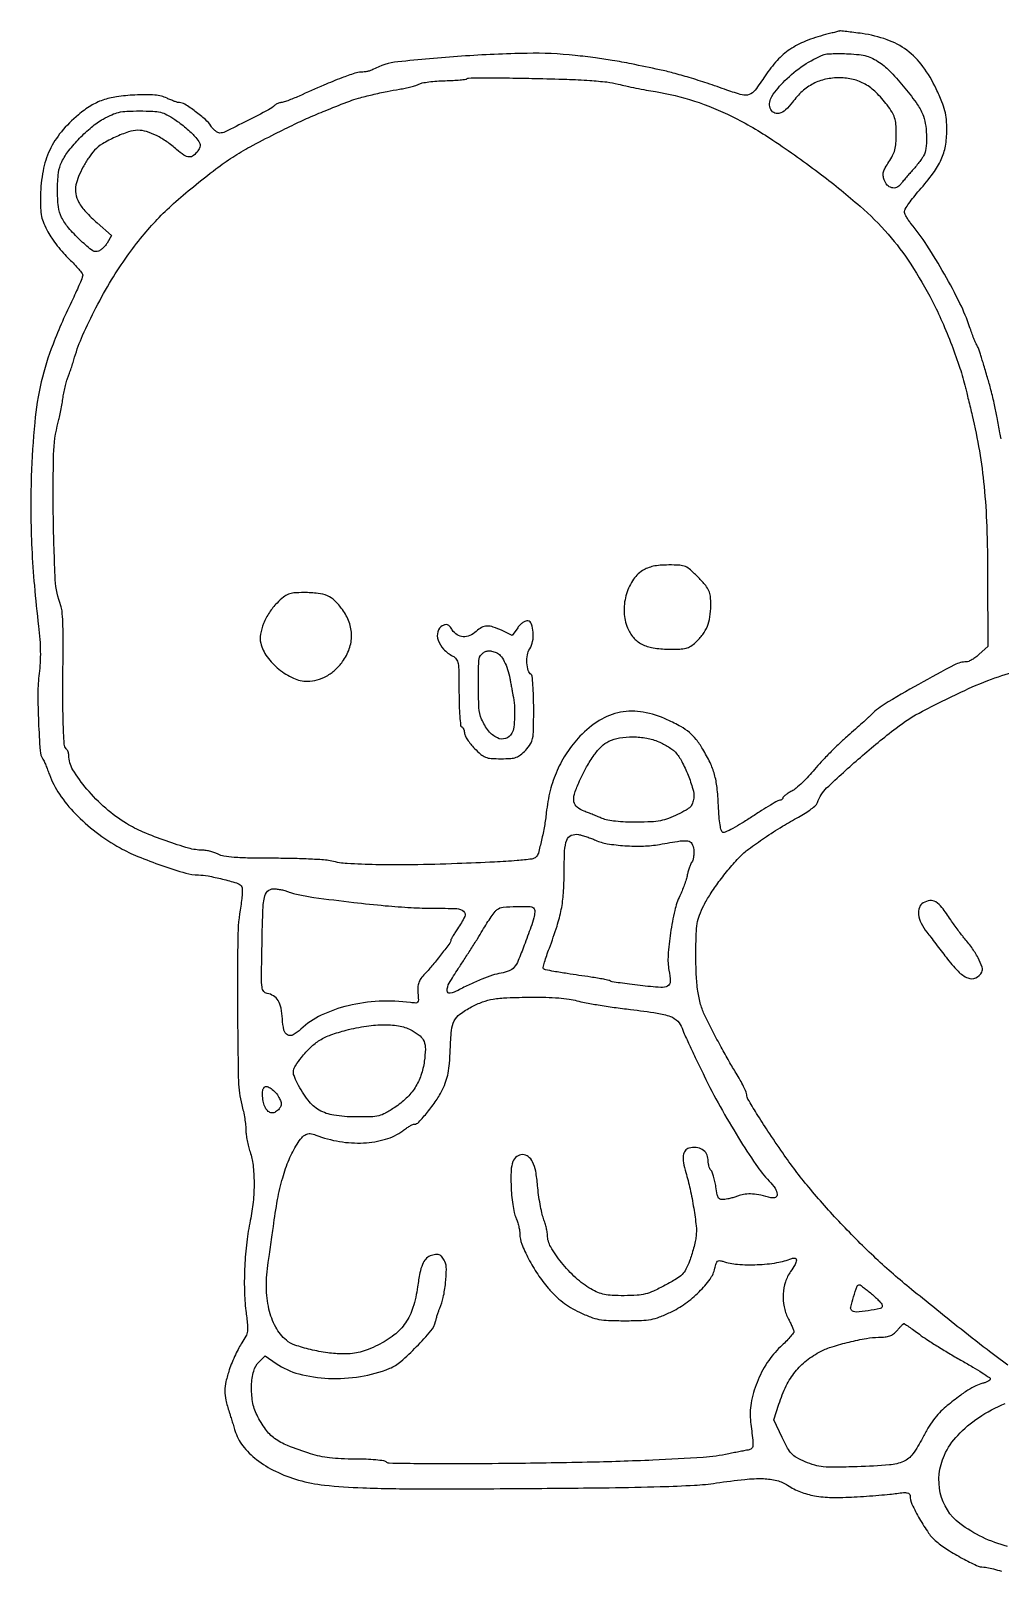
# Model space of a CAD drawing. Extents: x 15 to 627, y 15 to 580.
# Drawn here: x 15 to 366, y 24 to 580 of the extents above; entities that cross this region are included whole.
import ezdxf

# ---------------------------------------------------------------- set-up
doc = ezdxf.new("R2010")
doc.units = 0

msp = doc.modelspace()

# ---------------------------------------------------------------- linework, layer by layer
for points in [[(365.919879, 432.5, -0.001424), (365.47008, 434.7762, -0.000838), (364.944619, 437.5, -0.000838), (364.428598, 440.223899, -0.001431), (364.008098, 442.5, 0.008624), (363.553699, 444.775853, 0.004972), (362.932331, 447.5, 0.004966), (362.253914, 450.223418, 0.008285), (361.622284, 452.5, -0.000073), (360.970994, 454.706139, -0.00005), (360.23359, 457.20625, -0.000051), (359.5246, 459.61182, -0.000104), (358.968734, 461.5, 0.008278), (358.46766, 463.104746, 0.009513), (357.935111, 464.61875, 0.008733), (357.438022, 465.882626, 0.052948), (357.102364, 466.5, -0.051959), (356.739289, 467.164673, -0.00536), (356.066959, 468.821875, -0.006628), (355.311312, 470.820702, -0.005251), (354.546096, 473, 0.032745), (351.04853, 481.44515, 0.014674), (345.417101, 492.06795, 0.01472), (339.087776, 502.478984, 0.028558), (333.332417, 510.326725, -0.023887), (332.439684, 511.520484, -0.02546), (331.685148, 512.76948, -0.026151), (331.151338, 513.902659, -0.097292), (331, 514.673043, -0.141802), (331.258172, 515.565064, -0.012289), (332.584136, 517.553899, -0.015401), (334.327247, 519.878517, -0.011349), (336.392803, 522.346317, 0.020208), (341.38392, 528.528684, 0.052439), (344.294002, 533.450237, 0.063748), (345.794227, 538.267833, 0.043668), (346.294118, 543.980636, 0.021117), (346.127152, 547.93214, 0.041565), (345.603198, 551.030185, 0.035458), (344.514167, 554.29995, 0.011594), (342.461538, 558.951504, 0.048715), (337.627894, 567.086723, 0.074261), (331.850767, 572.906519, 0.075151), (324.679301, 576.739141, 0.051186), (315.677641, 578.927758, 0.001285), (312.665942, 579.332702, 0.002077), (310.100917, 579.660047, 0.000316), (307.826127, 579.939297, 0.142967), (307.677641, 579.914955, -0.047091), (307.533958, 579.862117, -0.000248), (306.083432, 579.479686, -0.001098), (304.429425, 579.048367, -0.000696), (302.5, 578.552614, 0.031585), (295.20756, 576.190416, 0.055524), (289.614118, 573.226018, 0.058183), (284.984836, 569.210567, 0.038534), (280.649361, 563.65906, -0.014347), (276.99007, 558.475266, -0.143843), (274.888918, 556.90532, -0.157432), (272.354684, 556.794583, -0.01815), (266.848264, 558.527703, 0.005141), (259.69839, 560.984253, 0.006979), (253.191577, 563.044943, 0.007823), (247.414686, 564.687998, 0.013062), (242.5, 565.866423, 0.002532), (232.327771, 567.97238, 0.007787), (225.414565, 569.255445, 0.009594), (219.285179, 570.173959, 0.005812), (212, 571.037143, 0.031324), (194.614416, 571.797093, 0.012688), (170.905935, 570.745698, 0.009231), (147.888873, 568.711379, 0.096493), (138.873987, 565.93256, -0.044811), (138.031912, 565.574713, -0.023184), (136.927606, 565.273939, -0.022852), (135.755279, 565.068042, -0.032052), (134.694931, 565, 0.080591), (132.321072, 564.614877, 0.011267), (127.623311, 562.930866, 0.010013), (121.167478, 560.301587, 0.003755), (112.222665, 556.368141, -0.008284), (110.108715, 555.4613, -0.010436), (108.121701, 554.695641, -0.008723), (106.440571, 554.120789, -0.078167), (105.672665, 554, 0.06279), (105.11484, 553.929671, 0.039125), (104.490249, 553.716404, 0.038775), (103.897475, 553.404205, 0.05584), (103.434567, 553.034567, -0.075677), (101.208836, 551.396938, -0.004141), (93.467023, 547.415695, -0.003076), (85.482234, 543.454172, -0.114091), (83.517743, 543, -0.127353), (82.836127, 543.176474, -0.043928), (81.986323, 543.751003, -0.040237), (81.120608, 544.578312, -0.036919), (80.370953, 545.556607, 0.067955), (78.355772, 547.874074, 0.020469), (74.711976, 550.811168, 0.016656), (70.921709, 553.427554, 0.143695), (68.970954, 554, -0.07122), (68.320561, 554.093114, -0.013292), (67.170119, 554.462878, -0.013994), (65.838623, 554.972511, -0.012383), (64.4816, 555.575755, 0.050472), (62.44881, 556.299882, 0.035456), (60.053531, 556.7122, 0.026431), (56.992319, 556.855368, 0.010815), (52.830471, 556.73987, 0.023106), (46.235755, 556.107632, 0.048513), (41.237879, 554.891282, 0.054038), (36.91596, 552.837292, 0.036172), (32.468933, 549.636022, 0.045471), (26.294236, 543.439909, 0.063555), (22.106224, 536.845928, 0.06283), (19.67751, 529.352104, 0.043212), (18.771189, 520.457663, 0.011692), (18.809081, 515.840859, 0.042054), (19.148676, 512.917558, 0.051107), (19.934505, 510.393584, 0.023623), (21.435075, 507.296622, 0.027094), (22.852019, 504.998993, 0.014353), (24.838937, 502.305052, 0.014243), (27.034894, 499.658814, 0.021378), (29.110511, 497.492009, -0.01128), (30.984585, 495.613048, -0.015726), (32.56813, 493.843876, -0.012093), (33.784478, 492.322549, -0.160669), (34.015038, 491.653049, -0.097338), (33.876928, 490.898465, -0.00523), (32.958517, 488.635583, -0.008018), (31.787818, 485.95701, -0.005748), (30.397255, 483, 0.019164), (23.288083, 466.765401, 0.036197), (19.038124, 453.126209, 0.034162), (16.657204, 438.503269, 0.015191), (15.432209, 419, 0.009744), (15.262348, 405.793264, 0.010472), (15.617774, 392.904138, 0.010002), (16.535875, 379.525187, 0.00749), (18.06208, 364.831658, -0.011635), (18.512142, 360.118835, -0.014676), (18.698665, 355.742004, -0.01578), (18.623874, 351.659167, -0.018935), (18.287189, 347.831658, 0.031059), (17.827138, 340.597309, 0.011041), (18.04141, 330.232616, 0.006444), (18.617917, 319.881624, 0.125362), (19.612006, 316.861124, -0.034056), (20.040326, 316.075753, -0.007313), (20.668255, 314.656602, -0.007606), (21.347841, 312.987857, -0.007189), (21.989701, 311.267734, 0.064343), (25.579414, 304.223177, 0.041882), (31.353938, 297.133236, 0.038613), (38.827039, 290.493796, 0.034358), (47.519263, 284.792469, 0.031019), (53.894183, 281.714497, 0.013647), (62.663723, 278.408583, 0.01159), (71.244792, 275.659548, 0.071836), (75.811779, 275, -0.047252), (79.316569, 274.668039, -0.014606), (84.497484, 273.519926, -0.010544), (89.571818, 272.124428, -0.124623), (91.313536, 271.086464, -0.18046), (91.643246, 270.364352, -0.02451), (91.680842, 268.673887, -0.023563), (91.51651, 266.453934, -0.012853), (91.117093, 263.750994, 0.039859), (90.058356, 252.367306, 0.0046), (89.95911, 226.675254, 0.003609), (90.287205, 200.54418, 0.060689), (91.5, 192, -0.013935), (92.066146, 189.628715, -0.011206), (92.546097, 187.050995, -0.011368), (92.882133, 184.64797, -0.02824), (92.988131, 182.875727, 0.031035), (93.098828, 181.183553, 0.015573), (93.437139, 179.067219, 0.0154), (93.924512, 176.892394, 0.021987), (94.5, 175, -0.05781), (95.584512, 170.232937, -0.026335), (95.939786, 163.843323, -0.02525), (95.607356, 156.865012, -0.028017), (94.571607, 150.197405, 0.023472), (93.289888, 142.413185, 0.016948), (92.566027, 133.64439, 0.017093), (92.442318, 124.986009, 0.026715), (92.988154, 117.55416, -0.007387), (93.545914, 112.593126, -0.055138), (93.515195, 110.226501, -0.087309), (92.952171, 108.388966, -0.03234), (91.564798, 106.05416, 0.029034), (90.480146, 104.255963, 0.01197), (89.214933, 101.707239, 0.011796), (87.984642, 98.901504, 0.014859), (86.985701, 96.247079, 0.026049), (85.783398, 92.036404, 0.055929), (85.398787, 88.686406, 0.055234), (85.764326, 85.308285, 0.02484), (86.946549, 81, -0.002967), (87.348309, 79.752439, -0.001117), (87.896378, 78.001662, -0.001107), (88.484442, 76.093396, -0.001347), (89.026417, 74.30353, 0.093106), (91.852954, 68.834383, 0.06184), (96.864172, 63.831292, 0.053899), (103.712784, 59.600559, 0.040392), (112, 56.434453, 0.045877), (121.408545, 54.600562, 0.015979), (135.195347, 53.649713, 0.009206), (156.517132, 53.255358, 0.001864), (194.368864, 53.393344, 0.001088), (224.311361, 53.679267, 0.004301), (242.72538, 54.053608, 0.006586), (255.070551, 54.573642, 0.022997), (263, 55.379309, -0.010224), (273.278242, 56.689573, -0.034562), (280.037834, 56.94149, -0.053929), (284.897044, 56.258706, -0.0833), (288.77144, 54.558306, 0.051971), (293.395211, 52.174944, 0.049692), (298.480861, 50.752174, 0.039723), (304.685229, 50.166734, 0.018146), (312.826534, 50.342712, 0.003085), (317.261294, 50.627235, 0.002948), (321.759982, 50.970406, 0.002921), (325.728309, 51.320011, 0.010538), (328.25, 51.610751, -0.012101), (330.651796, 51.880061, -0.06009), (332.007257, 51.835892, -0.144197), (332.72152, 51.500476, -0.21439), (333.000789, 50.880052, 0.109421), (333.70634, 47.703247, 0.020928), (336.44406, 42.423615, 0.02292), (339.705475, 37.290886, 0.067486), (342.540422, 34.227292, 0.030996), (346.653571, 31.244676, 0.017818), (351.93904, 28.149278, 0.014362), (357.055194, 25.579715, 0.109616), (359.66772, 25, -0.054979), (360.800827, 24.875028, -0.006969), (363.195929, 24.305042, -0.008106), (366.028386, 23.54006, -0.006658)], [(368.37567, 97.934983, -0.0051), (360.820515, 103.573771, -0.005841), (350.092343, 111.952384, -0.00163), (333.5, 125.314756, -0.018013), (320.691107, 136.487249, -0.015295), (307.978454, 149.161288, -0.015596), (296.391934, 162.235557, -0.022168), (287, 174.59968, -0.004391), (281.645313, 182.485485, -0.008532), (277.533393, 188.891274, -0.005551), (274.436688, 194.028212, -0.133636), (274, 195.6329, 0.10264), (273.799564, 196.599017, 0.012224), (272.876375, 198.593144, 0.014173), (271.639643, 200.932212, 0.011196), (270.174892, 203.391937, -0.009641), (267.612794, 207.664144, -0.005832), (264.736501, 212.815167, -0.005508), (261.754674, 218.451804, -0.005326), (258.863329, 224.216206, -0.046204), (257.335554, 228.251553, -0.03114), (256.321131, 233.074307, -0.024991), (255.755047, 239.009647, -0.012745), (255.608002, 246.5, -0.005764), (255.733376, 253.710008, -0.033325), (256.096687, 257.5011, -0.051171), (256.898238, 260.461474, -0.025799), (258.471069, 264, -0.026483), (260.782918, 268.011623, -0.015298), (263.958251, 272.590354, -0.014662), (267.637425, 277.270107, -0.015771), (271.499364, 281.610576, -0.044941), (274.571781, 284.317884, -0.009636), (280.38723, 288.410322, -0.010587), (286.86794, 292.589654, -0.015773), (292.722115, 295.941981, 0.018287), (295.148738, 297.347807, 0.022623), (297.294188, 298.837405, 0.021774), (298.951167, 300.220849, 0.131818), (299.549179, 301.154948, -0.127212), (302.864158, 306.437767, -0.010367), (315.062954, 317.500569, -0.014678), (327.945308, 328.057559, -0.044185), (337.510198, 334.172819, -0.009937), (351.40218, 341.067042, -0.021005), (362.481278, 345.735346, -0.025523), (372.382258, 348.860533, -0.025916)], [(368.213167, 32.44002, -0.098106), (351.017308, 40.737192, -0.179874), (343.931675, 51.798809, -0.16209), (345.397839, 65.370365, -0.081386), (350.242526, 72.583965, -0.056428), (357.743695, 78.95658, -0.050305), (367.427583, 84.133948, -0.039486)]]:
    msp.add_lwpolyline(points, format="xyb")
for points in [[(321.971181, 568.519972, -0.051124), (326.100128, 564.984125, -0.018949), (331.16712, 559.236811, -0.018111), (335.707771, 553.244758, -0.07001), (337.82557, 549.100777, -0.049811), (338.668131, 545.552202, -0.032457), (338.957376, 541.34782, -0.032426), (338.71601, 537.398067, -0.091639), (337.879948, 534.77568, -0.02977), (337.251647, 533.753008, -0.010247), (336.22701, 532.350449, -0.010141), (335.031245, 530.846424, -0.011578), (333.825765, 529.458452, 0.004588), (332.609874, 528.097396, 0.004204), (331.382848, 526.67428, 0.004204), (330.309064, 525.385706, 0.013737), (329.62972, 524.50829, -0.139111), (328.155181, 523.356845, -0.163192), (326.392512, 523.245657, -0.143233), (324.748187, 524.242671, -0.1011), (323.631163, 526.107474, -0.062199), (323.306943, 527.599802, -0.087921), (323.423098, 528.951924, -0.064256), (324.046986, 530.472196, -0.019775), (325.360499, 532.579894, 0.031594), (326.702597, 534.851286, 0.05362), (327.486521, 536.912822, 0.046289), (327.880403, 539.297018, 0.017805), (328, 542.654395, 0.017333), (327.876023, 546.229648, 0.058483), (327.443934, 548.523867, 0.063809), (326.514025, 550.549163, 0.023433), (324.720873, 553.143745, 0.036119), (320.724523, 557.66544, 0.063636), (316.754729, 560.668831, 0.071002), (312.480375, 562.370211, 0.057923), (307.587858, 562.966779, 0.054233), (302.509529, 562.443179, 0.066764), (298.030123, 560.83627, 0.065397), (294.062326, 558.0727, 0.04925), (290.5, 554.119163, -0.050353), (288.027854, 551.387641, -0.121044), (285.641095, 550.103313, -0.209184), (283.738447, 550.409718, -0.174586), (282.48446, 552.048963, -0.227239), (283.073947, 556.245494, -0.050977), (287.788761, 561.97779, -0.048041), (294.561282, 567.506331, -0.054362), (302, 571.378903, -0.076981), (302.95812, 571.590857, -0.008732), (305.182436, 571.694561, -0.010401), (307.850117, 571.716766, -0.008284), (310.727441, 571.633168, -0.014355), (314.664251, 571.340038, -0.041796), (317.341533, 570.834653, -0.051539), (319.571883, 569.961612, -0.032492)], [(227.5, 560.701984, 0.008801), (230.333116, 560.022797, 0.004392), (233.940625, 559.258009, 0.004359), (237.690929, 558.531288, 0.006407), (241, 557.963691, -0.039348), (255.075105, 554.583101, -0.037365), (268.702693, 548.996252, -0.030937), (283.426472, 540.455779, -0.015413), (301, 527.954991, -0.017133), (314.929319, 516.612683, -0.033257), (325.084714, 506.48284, -0.036106), (333.264687, 495.677548, -0.024574), (341.017482, 482.344032, -0.015814), (344.598181, 474.853281, -0.011929), (348.070452, 466.416237, -0.012118), (351.035306, 458.096463, -0.020672), (353.051038, 451, 0.000033), (353.478776, 449.217284, 0.000011), (354.1025, 446.61875, 0.000011), (354.792367, 443.745213, 0.000013), (355.451563, 441, -0.017136), (358.06877, 428.182493, -0.017721), (359.767728, 415.358412, -0.01531), (360.717864, 400.908185, -0.008166), (361.052909, 383), (361.11346, 357.5), (358.040954, 354.75, -0.022799), (356.75111, 353.697371, -0.025492), (355.416514, 352.807813, -0.025982), (354.214804, 352.17455, -0.108684), (353.421274, 352, 0.122219), (349.076415, 350.921845, 0.006103), (336.089536, 343.849507, 0.008387), (323.591895, 336.566379, 0.069226), (318.5, 332.42639, -0.021063), (317.807237, 331.742762, -0.00141), (315.7375, 329.87622, -0.002029), (313.254065, 327.667372, -0.001517), (310.5, 325.252582, 0.01124), (307.455242, 322.476355, 0.007487), (304.0875, 319.166344, 0.007539), (300.915264, 315.855296, 0.014618), (298.5, 313.099711, -0.015687), (296.347195, 310.654129, -0.015004), (294.014063, 308.310678, -0.015127), (291.83192, 306.368243, -0.050777), (290.25, 305.296115, 0.017185), (289.005058, 304.569142, 0.024338), (287.954687, 303.832576, 0.022108), (287.172138, 303.167488, 0.208482), (287, 302.772596, -0.135825), (286.918462, 302.477974, -0.100334), (286.689256, 302.22695, -0.086677), (286.346413, 302.057992, -0.071361), (285.94215, 302, 0.131025), (285.23478, 301.811396, 0.003766), (282.518928, 300.225013, 0.007379), (279.341719, 298.272891, 0.004985), (275.774122, 295.95749, -0.009401), (272.1917, 293.677179, -0.014027), (268.969351, 291.832221, -0.008961), (266.250403, 290.437321, -0.208573), (265.401959, 290.399248, -0.236875), (264.807507, 291.051312, -0.026497), (264.353732, 293.07054, -0.022801), (263.990509, 296.021309, -0.008497), (263.740439, 300.191759, 0.017116), (263.244697, 306.606836, 0.040016), (262.329959, 311.328988, 0.043613), (260.731184, 315.595868, 0.024112), (258.090839, 320.5, 0.030299), (255.7006, 323.973787, 0.054498), (253.290196, 326.448934, 0.046345), (250.140267, 328.590707, 0.016353), (245.271957, 331.074744, 0.066456), (236.571794, 333.827055, 0.090406), (228.356921, 333.772424, 0.090769), (220.714058, 330.825479, 0.067531), (213.690374, 325.100072, 0.040855), (209.001676, 319.186257, 0.043592), (205.451152, 312.711177, 0.042188), (202.989762, 305.527733, 0.034093), (201.548664, 297.5, -0.016195), (200.862242, 292.693451, -0.01293), (199.821759, 287.563167, -0.008194), (198.676346, 282.929664, -0.132433), (197.881645, 281.548311, -0.166289), (196.288997, 280.76748, -0.010242), (190.966946, 280.202353, -0.009779), (182.877914, 279.669733, -0.002288), (169.304288, 279.104527, -0.005142), (153.147454, 278.672147, -0.009267), (139.898642, 278.699465, -0.009926), (129.611858, 279.115761, -0.051308), (124, 280.03768, 0.049536), (121.764097, 280.413119, 0.00504), (116.3875, 280.721488, 0.006263), (109.957415, 280.944612, 0.004954), (103, 281.029858, -0.003842), (94.276765, 281.117334, -0.013917), (88.732517, 281.370012, -0.019914), (85.028849, 281.791058, -0.09183), (83, 282.5, 0.043611), (81.806135, 283.050639, 0.024199), (80.271182, 283.519732, 0.023968), (78.659083, 283.846989, 0.035401), (77.221045, 283.964565, -0.067198), (72.30071, 284.683063, -0.014804), (64.152018, 287.282556, -0.016184), (55.862677, 290.505071, -0.035703), (49.82415, 293.606823, -0.043665), (42.36606, 299.080885, -0.037182), (35.526923, 306.049431, -0.037763), (30.470713, 313.039711, -0.138555), (29, 318.245136, 0.057149), (28.932539, 318.833429, 0.038131), (28.72895, 319.481071, 0.038239), (28.430682, 320.087288, 0.059358), (28.077276, 320.55, -0.181402), (27.328379, 322.263993, -0.005072), (26.976363, 330.466611, -0.008676), (26.813236, 341.062536, -0.003884), (26.948782, 355, 0.006312), (26.978332, 361.068484, 0.010038), (26.833851, 366.258997, 0.009308), (26.558971, 370.385297, 0.072108), (26.121218, 372.26251, -0.081435), (24.121045, 381.621267, -0.008351), (23.409649, 404.312409, -0.009664), (23.515623, 426.912135, -0.057849), (25.150793, 438.55031, 0.009925), (25.598932, 440.419509, 0.00491), (26.09725, 442.808529, 0.004871), (26.565812, 445.297531, 0.007105), (26.926045, 447.5, -0.011727), (27.289066, 449.597628, -0.010351), (27.76368, 451.765625, -0.010454), (28.272846, 453.702012, -0.030785), (28.731387, 455, 0.013654), (29.228391, 456.266969, 0.00497), (29.865396, 458.0875, 0.004924), (30.523166, 460.09387, 0.005859), (31.102861, 462, -0.033729), (33.9984, 469.909095, -0.01513), (38.801948, 479.887918, -0.015041), (44.449062, 490.008013, -0.022167), (50.053835, 498.5, -0.013656), (55.622786, 505.74985, -0.01969), (60.965068, 511.820093, -0.019395), (66.83053, 517.518343, -0.012697), (74, 523.640449, -0.007297), (82.161496, 530.063698, -0.019523), (88.212729, 534.321375, -0.019849), (94.520549, 538.054676, -0.007766), (103.5, 542.720144, -0.004287), (110.613256, 546.200874, -0.00821), (116.390661, 548.851079, -0.007794), (122.444769, 551.396983, -0.003466), (130.5, 554.572909, -0.026545), (133.632721, 555.595598, -0.007307), (138.661293, 556.868122, -0.007715), (144.013715, 558.052743, -0.013353), (148.5, 558.8491, 0.013444), (150.560937, 559.215322, 0.013072), (152.61875, 559.694736, 0.013085), (154.40386, 560.210373, 0.046444), (155.5, 560.674061, -0.077152), (156.71278, 561.101719, -0.01362), (159.103318, 561.482044, -0.014466), (161.956104, 561.772904, -0.012568), (164.958103, 561.91573, 0.007094), (167.855288, 562.0218, 0.010575), (170.38457, 562.204052, 0.005918), (172.48943, 562.425703, 0.177404), (172.958103, 562.662541, -0.205999), (173.48304, 562.892412, -0.000744), (180.390818, 562.926573, -0.003715), (188.260077, 562.895306, -0.002303), (197.5, 562.74737, -0.00341), (208.926657, 562.433786, -0.008454), (217.288933, 562.00555, -0.010985), (223.449463, 561.449327, -0.035234)], [(67.30687, 547.920127, -0.016978), (69.274667, 546.518335, -0.012779), (71.34317, 544.850782, -0.012959), (73.209251, 543.180922, -0.028861), (74.518016, 541.79622, -0.016795), (75.946262, 539.978266, -0.103633), (76.434759, 538.901218, -0.152307), (76.353211, 537.921146, -0.050046), (75.670221, 536.626093, -0.075289), (74.09248, 534.882893, -0.187334), (72.484173, 534.359698, -0.136309), (70.580282, 535.005059, -0.033831), (67.965707, 537.05696, 0.031724), (64.394256, 539.884187, 0.036378), (60.647838, 542.096719, 0.040035), (57.058311, 543.53337, 0.075312), (53.977913, 544, 0.081546), (50.545332, 543.436427, 0.026624), (45.761924, 541.533086, 0.02695), (41.164539, 539.105511, 0.071528), (38.288465, 536.767716, 0.038069), (36.182396, 534.105888, 0.024912), (34.158007, 530.754913, 0.025084), (32.507892, 527.281197, 0.044307), (31.556083, 524.255346, 0.098184), (31.491488, 521.099206, 0.084047), (32.611247, 517.963402, 0.060715), (35.090992, 514.576293, 0.02472), (39.205702, 510.601273), (44.464071, 506.00138), (42.803528, 503.25069, -0.040033), (42.03172, 502.176751, -0.038353), (41.088318, 501.222802, -0.040858), (40.122294, 500.514579, -0.099106), (39.296341, 500.209914, -0.212718), (37.158634, 500.786316, -0.019746), (32.954203, 504.489137, -0.025999), (28.90968, 508.767784, -0.057194), (26.405201, 512.5, -0.091416), (25.223467, 516.396878, -0.028841), (24.890989, 522.497493, -0.029026), (25.266596, 528.621542, -0.086074), (26.470064, 532.639538, -0.049578), (29.013001, 536.679275, -0.02707), (32.855936, 541.105148, -0.026936), (37.220764, 545.153461, -0.043323), (41.385098, 548.047546, -0.023422), (44.487966, 549.639006, -0.051947), (47.005488, 550.482456, -0.042856), (49.928246, 550.875921, -0.011749), (54.578555, 550.990616, -0.010612), (59.368626, 550.894503, -0.048895), (62.113762, 550.510457, -0.06256), (64.40265, 549.644555, -0.024605)], [(236.346265, 384.945902, 0.109436), (232.676878, 381.259068, 0.077027), (230.329866, 375.877796, 0.074381), (229.669009, 369.84074, 0.088541), (230.895926, 364.251258, 0.080483), (233.025778, 360.803117, 0.094206), (236.038259, 358.421367, 0.078699), (240.161799, 357.036221, 0.039806), (245.635021, 356.5565, 0.010667), (249.753988, 356.612017, 0.051994), (252.061468, 356.934144, 0.079701), (253.761545, 357.656265, 0.047461), (255.508805, 359, 0.044111), (258.082929, 361.863701, 0.063592), (259.76478, 364.821533, 0.060912), (260.694788, 368.203823, 0.036681), (261, 372.358564, 0.021939), (260.854257, 375.67855, 0.082729), (260.335257, 377.687436, 0.07343), (259.162095, 379.540066, 0.015012), (256.537304, 382.408224, 0.014523), (253.622431, 385.23813, 0.085006), (251.8331, 386.389993, 0.086277), (249.773835, 386.872654, 0.015196), (245.787304, 386.983153, 0.017621), (242.66446, 386.864686, 0.034857), (240.210844, 386.511804, 0.042373), (238.174605, 385.888113, 0.046997)], [(104.238905, 373.238905, 0.051722), (101.475505, 369.835914, 0.047879), (99.385982, 365.851621, 0.051327), (98.239902, 361.936257, 0.107435), (98.340495, 358.779496, 0.096379), (100.644559, 353.860742, 0.064246), (104.937617, 349.330738, 0.06499), (110.169742, 346.093052, 0.106484), (115.244008, 345, 0.067424), (118.753812, 345.475453, 0.059838), (122.166253, 346.873457, 0.057185), (125.28767, 349.114142, 0.051806), (127.937998, 352.073106, 0.071169), (130.367695, 356.685779, 0.087005), (131.18722, 361.484698, 0.08691), (130.32539, 366.280249, 0.070842), (127.854646, 370.883012, 0.040831), (125.090907, 374.061508, 0.090099), (122.434422, 375.854656, 0.078326), (119.079134, 376.739017, 0.02535), (113.9349, 377, 0.016536), (110.350519, 376.881429, 0.076121), (108.32763, 376.433138, 0.082593), (106.611817, 375.416612, 0.021438)], [(191.214516, 364.319927), (189.189058, 361.53942), (185.560602, 363.26971, 0.02953), (182.406384, 364.551273, 0.089181), (180.120889, 364.894335, 0.114059), (178.189797, 364.388812, 0.066812), (176.230375, 363, -0.084294), (173.939631, 361.493163, -0.11889), (171.543686, 361.064653, -0.127702), (169.339505, 361.779766, -0.106148), (167.580874, 363.516915, 0.028492), (166.63078, 364.800994, 0.123582), (165.871543, 365.355615, 0.161426), (165.055818, 365.408624, 0.059118), (163.965864, 364.981731, 0.211397), (162.323073, 362.876945, 0.146084), (162.458004, 359.814915, 0.106761), (164.441697, 356.556593, 0.084684), (167.75, 354.081856, -0.120788), (169.01796, 352.983843, -0.11198), (169.67856, 351.393351, -0.03924), (169.948798, 348.470403, -0.003438), (170, 341.023833, 0.007279), (170.069249, 336.26705, 0.012642), (170.283976, 332.323486, 0.007605), (170.585455, 329.155862, 0.23075), (171, 328.5, -0.101696), (171.383201, 328.138497, -0.051969), (171.70625, 327.558222, -0.048587), (171.925845, 326.865648, -0.052535), (172, 326.161825, 0.122172), (172.222128, 325.266315, 0.025014), (173.061626, 323.853978, 0.024957), (174.230533, 322.271548, 0.021183), (175.614046, 320.720842, 0.022291), (177.907202, 318.561376, 0.085458), (179.582597, 317.556399, 0.076742), (181.588307, 317.114999, 0.01586), (185.212836, 317, 0.014856), (188.72144, 317.104273, 0.069316), (190.700236, 317.500928, 0.0883), (192.258048, 318.377185, 0.032739), (194.09879, 320.105755, 0.045933), (195.813471, 322.317115, 0.094269), (196.623113, 324.34553, 0.044026), (196.939443, 327.38218, 0.00395), (197, 335.046738, 0.006879), (196.937052, 339.62183, 0.010687), (196.744191, 343.563466, 0.005195), (196.478027, 346.856403, 0.235773), (196.129162, 347.420174, -0.18509), (195.042587, 348.845987, -0.055775), (194.563256, 351.577543, -0.054901), (194.70309, 354.524377, -0.106128), (195.549511, 356.715908, 0.099555), (196.620724, 359.385594, 0.062698), (196.815795, 362.751224, 0.069112), (196.213377, 365.643603, 0.266123), (194.869987, 366.7919, 0.144321), (194.10163, 366.715123, 0.052133), (193.123812, 366.193028, 0.04632), (192.109947, 365.361052, 0.040392)], [(183.455198, 355.378819, -0.132297), (184.924985, 354.308359, -0.048927), (186.341776, 352.148137, -0.042609), (187.545112, 349.282324, -0.033064), (188.370189, 346, 0.001118), (188.651076, 344.477164, 0.000827), (188.968357, 342.79375, 0.000835), (189.273379, 341.204422, 0.001878), (189.511313, 340, -0.032543), (190.014293, 336.26133, -0.024757), (190.09352, 332.127687, -0.024031), (189.799969, 328.390774, -0.091492), (189.091607, 326.17117, -0.196258), (186.832202, 324.299517, -0.188116), (183.857582, 324.501104, -0.118016), (180.708457, 327.019135, -0.064803), (178.190843, 331.297053, -0.087333), (177.23008, 335.432385, -0.013612), (177.004137, 343.850628, -0.009446), (177.169796, 352.441235, -0.18901), (178.2, 354.8, -0.075258), (179.259443, 355.58087, -0.094085), (180.4253, 355.938088, -0.079635), (181.789921, 355.870846, -0.03958)], [(242.167095, 323.129588, -0.019977), (243.950869, 322.273508, -0.017934), (245.72755, 321.248513, -0.018291), (247.255003, 320.213112, -0.052398), (248.203288, 319.352464, -0.061982), (250.496018, 316.039018, -0.02546), (252.781061, 311.064279, -0.024212), (254.510887, 306.034755, -0.095108), (254.814752, 302.7839, -0.059306), (254.409757, 300.928569, -0.110463), (253.604791, 299.625665, -0.071153), (252.069974, 298.44607, -0.014148), (249, 296.828594, -0.024077), (245.683024, 295.392953, -0.043675), (242.838521, 294.596417, -0.034646), (239.485343, 294.204081, -0.010084), (234.283927, 294.06338, -0.011216), (230.16015, 294.127525, -0.017476), (226.616259, 294.386454, -0.020132), (223.745634, 294.814853, -0.054806), (221.783927, 295.417176, 0.004037), (220.293427, 296.046173, 0.002446), (218.519734, 296.767728, 0.00245), (216.752028, 297.466753, 0.004311), (215.283254, 298.024723, -0.082759), (212.723596, 299.488823, -0.174522), (211.561956, 301.424448, -0.12368), (211.701882, 304.157435, -0.033029), (213.261956, 308.261009, -0.01654), (216.134438, 314.023772, -0.032802), (218.849866, 318.344676, -0.041998), (221.497084, 321.420816, -0.079781), (224.154499, 323.306074, -0.073921), (228.001162, 324.539247, -0.043141), (232.83962, 324.909773, -0.042258), (237.832954, 324.43769, -0.057259)], [(219.329835, 287.580543, 0.066637), (223.585766, 286.298254, 0.023406), (229.940662, 285.578608, 0.023656), (236.713094, 285.45225, 0.037162), (242.5, 286.050049, -0.006167), (249.883634, 287.278715, -0.075857), (252.73068, 287.281946, -0.228053), (254.133461, 286.324871, -0.107395), (254.818231, 284.184676, -0.028843), (254.869821, 282.828567, -0.030118), (254.763108, 281.49523, -0.031585), (254.529739, 280.362788, -0.103098), (254.183703, 279.684676, 0.06551), (253.768343, 279.001831, 0.017566), (253.295535, 277.819874, 0.017486), (252.848649, 276.426823, 0.017263), (252.498068, 275, -0.022775), (252.07942, 273.373705, -0.011325), (251.409493, 271.353125, -0.011217), (250.619384, 269.286854, -0.016171), (249.821425, 267.5, 0.057547), (247.957989, 262.187754, 0.019272), (246.451503, 254.086818, 0.01901), (245.574449, 245.945058, 0.063582), (245.883545, 240.593959, -0.038116), (246.331511, 236.481284, -0.286222), (245.392235, 234.860552, -0.142056), (242.950845, 234.350905, -0.008656), (235.451196, 235.055965, -0.004007), (231.595667, 235.517196, -0.005852), (228.208342, 235.990339, -0.003045), (225.354508, 236.440871, -0.098039), (224.698292, 236.686466, 0.082722), (224.094777, 236.933491, 0.005672), (222.283295, 237.323565, 0.007974), (220.099857, 237.731733, 0.005899), (217.673226, 238.116022, -0.001163), (209.062646, 239.396139, -0.00606), (204.326339, 240.170366, -0.005509), (201.257833, 240.745148, -0.148377), (200.535497, 241.13117, -0.264872), (200.421044, 241.548702, -0.006665), (200.952487, 243.51761, -0.012565), (201.684783, 245.867487, -0.008022), (202.647954, 248.562306, 0.012053), (205.425552, 256.535896, 0.029249), (206.982764, 262.568524, 0.031779), (207.753569, 268.437016, 0.016767), (208, 275.78367, -0.011703), (208.186527, 283.751581, -0.07791), (208.982175, 287.630439, -0.202338), (210.59255, 289.334603, -0.154153), (213.172047, 289.615591, -0.019862), (214.544039, 289.284035, -0.010588), (216.213292, 288.771316, -0.010524), (217.89864, 288.174708, -0.016112)], [(108.6849, 268.848092, 0.032583), (110.167216, 268.351502, 0.010318), (112.435564, 267.802453, 0.010253), (114.996397, 267.293099, 0.011225), (117.5, 266.906043, 0.003392), (131.958934, 265.101637, 0.006883), (143.358317, 263.916363, 0.00862), (152.71139, 263.236131, 0.013619), (160.75, 263.00999, -0.009261), (169.202942, 262.845896, -0.167813), (171.685186, 261.881808, -0.346163), (172.073309, 259.979857, -0.032769), (169.5, 255.595138, 0.006589), (168.5422, 254.142919, 0.009426), (167.734375, 252.828348, 0.005848), (167.094069, 251.711265, 0.127886), (167, 251.349495, -0.162529), (166.691711, 250.426135, -0.003347), (163.699865, 246.500119, -0.008623), (160.555599, 242.572777, -0.013983), (157.734962, 239.358888, 0.02839), (156.254314, 237.570446, 0.070664), (155.451411, 236.078343, 0.075043), (155.12221, 234.477082, 0.035265), (155.159372, 232.358888, -0.012285), (155.315964, 229.895154, -0.175238), (155.053169, 229.069219, -0.241781), (154.362809, 228.743083, -0.024596), (152.5, 228.896745, 0.044948), (141.092153, 229.372147, 0.047276), (129.980352, 227.775999, 0.050921), (120.218135, 224.334769, 0.078909), (112.848873, 219.313151, -0.05889), (110.047797, 217.236322, -0.262196), (108.075285, 217.221512, -0.213747), (106.755359, 218.978485, -0.041656), (106.189482, 222.997497, 0.036974), (105.680401, 226.875414, 0.084713), (104.608598, 229.610602, 0.113996), (102.935771, 231.337473, 0.108593), (100.645571, 232.194134, -0.205058), (99.432897, 232.931156, -0.126326), (98.821305, 234.513347, -0.031901), (98.63793, 237.921314, -0.001997), (98.779222, 248, -0.002945), (99.109967, 261.834152, -0.039743), (99.66152, 266.86312, -0.150178), (100.855804, 269.11947, -0.199032), (102.980213, 270, -0.031542), (104.290466, 269.917261, -0.018281), (105.84792, 269.661627, -0.018225), (107.397065, 269.289595, -0.029075)], [(197.130874, 262.788241, -0.165087), (197.41016, 261.575529, -0.040697), (197.034626, 259.537483, -0.02029), (195.982161, 256.184397, -0.003093), (193.572621, 249.601891, -0.010069), (191.388308, 244.08873, -0.074087), (189.923118, 241.673358, -0.125296), (188.138091, 240.376418, -0.050235), (185.214371, 239.539942, 0.034691), (182.126965, 238.759399, 0.015955), (178.226492, 237.340523, 0.014884), (173.949235, 235.47863, 0.01362), (169.659812, 233.312868, -0.077946), (166.773294, 232.294317, -0.471377), (165.715251, 233.180675, -0.129848), (166.458291, 235.91044, -0.016362), (169.71866, 241.148778, 0.003544), (171.883797, 244.436509, 0.00233), (174.331396, 248.249953, 0.002344), (176.679034, 251.983996, 0.004518), (178.517971, 255, -0.007748), (180.103003, 257.562195, -0.009724), (181.654276, 259.884375, -0.008121), (183.018336, 261.776482, -0.072405), (183.741896, 262.5, -0.136258), (185.940957, 263.352844, -0.0194), (190.819889, 263.647502, -0.015531), (195.740954, 263.600581, -0.249127)], [(337.75, 264.919901, 0.179562), (336.366186, 263.236545, 0.1138), (336.094193, 260.682195, 0.083688), (337.013857, 257.572329, 0.05283), (339.029345, 254.358138, -0.001505), (340.471591, 252.509884, -0.000694), (342.338266, 250.095904, -0.000687), (344.294228, 247.55197, -0.000953), (346.039782, 245.266215, 0.029295), (350.382261, 240.202356, 0.102947), (353.911656, 237.797107, 0.206155), (356.722617, 237.835306, 0.166308), (358.95312, 239.912404, 0.214042), (359.076813, 241.684787, 0.032214), (357.600187, 245.023143, 0.033144), (355.305856, 248.789598, 0.03), (352.462313, 252.354069, -0.019521), (351.617137, 253.369162, -0.005396), (350.370281, 255.028247, -0.005441), (348.997785, 256.93939, -0.00567), (347.686241, 258.854069, 0.017755), (344.507637, 263.262038, 0.090862), (342.266712, 265.264713, 0.167412), (340.169765, 265.725576, 0.103367)], [(212.635165, 229.572753, 0.025671), (215.395316, 228.914702, 0.005273), (220.33033, 228.056572, 0.005536), (226.091939, 227.182571, 0.005181), (232, 226.415505, -0.007813), (241.635612, 225.112879, -0.050151), (246.396365, 223.896155, -0.109388), (249.043126, 222.205833, -0.122586), (250.596335, 219.618116, 0.033118), (251.133374, 218.203548, 0.001668), (253.204459, 213.715947, 0.00267), (255.713886, 208.400265, 0.001929), (258.565948, 202.5, 0.013109), (264.384035, 191.333694, 0.011892), (270.9633, 180.113342, 0.01189), (277.304434, 170.390209, 0.039345), (282.109332, 164.452393, -0.041339), (284.223709, 161.818095, -0.122575), (285.012101, 159.656817, -0.321877), (284.37865, 158.542635, -0.180558), (282.75, 158.422289, 0.019661), (279.092437, 159.333622, 0.034851), (276.014638, 159.752304, 0.042654), (273.425882, 159.701232, 0.066936), (271.266517, 159.175877, -0.017224), (270.026771, 158.740282, -0.011604), (268.585098, 158.325357, -0.011698), (267.170045, 157.988605, -0.022657), (266.023177, 157.797715, -0.068366), (264.620357, 157.821415, -0.205421), (263.825278, 158.318361, -0.104221), (263.325299, 159.503301, -0.011835), (262.836529, 162.386649, 0.016669), (262.486764, 164.335474, 0.019681), (262.022854, 166.150204, 0.018924), (261.518516, 167.634834, 0.105408), (261.063351, 168.336649, -0.095104), (260.654292, 168.940042, -0.034805), (260.312359, 169.917411, -0.032978), (260.078435, 171.065337, -0.033787), (260, 172.224751, 0.131392), (259.448484, 174.287267, 0.128794), (257.938282, 175.817682, 0.113052), (255.693724, 176.538458, 0.085545), (253.107322, 176.317814, 0.174018), (251.743323, 175.383924, 0.123892), (251.051414, 173.648178, 0.07687), (251.105119, 171.047454, 0.030668), (251.938944, 167.570998, -0.020281), (253.507225, 161.583304, -0.013728), (254.82694, 154.652217, -0.012507), (255.705121, 148.219832, -0.058957), (255.678692, 144.5, -0.022508), (255.354936, 142.612704, -0.010589), (254.776032, 140.20625, -0.010469), (254.062148, 137.706626, -0.0145), (253.310944, 135.5, -0.029919), (252.006021, 132.55376, -0.079029), (250.642664, 130.701431, -0.060128), (248.559573, 129.089875, -0.012108), (244.47267, 126.781615, -0.013906), (240.264896, 124.685832, -0.046547), (237.363594, 123.65539, -0.046856), (234.33176, 123.182903, -0.014229), (229.67807, 123.031615, -0.011993), (225.374098, 123.117462, -0.038751), (222.53688, 123.463578, -0.050214), (220.202045, 124.183775, -0.032707), (217.67807, 125.44982, -0.052947), (212.244491, 129.462675, -0.037661), (207.060117, 134.987752, -0.037512), (203.145758, 140.668785, -0.132856), (202, 144.90469, 0.047476), (201.907069, 145.881204, 0.012398), (201.571355, 147.421824, 0.012485), (201.099362, 149.165735, 0.012475), (200.540782, 150.884412, -0.029811), (199.933485, 152.999679, -0.010653), (199.31354, 156.07895, -0.010526), (198.775389, 159.493597, -0.012245), (198.412051, 162.760138, 0.022536), (197.722349, 167.980682, 0.068776), (196.621691, 171.372836, 0.117422), (195.051587, 173.295249, 0.1645), (192.967457, 174, 0.158106), (190.864351, 173.317921, 0.148963), (189.501136, 171.516533, 0.077389), (188.836635, 168.197403, 0.019803), (188.817296, 162.702933, 0.014564), (189.034456, 159.377359, 0.013925), (189.446757, 156.01968, 0.014007), (189.976027, 153.078441, 0.047467), (190.553454, 151.217825, -0.021505), (191.107309, 149.713504, -0.017354), (191.575077, 148.056044, -0.017692), (191.899886, 146.493715, -0.042425), (192, 145.315951, 0.094866), (192.69374, 141.692421, 0.026012), (195.130077, 136.384896, 0.026188), (198.468376, 130.748451, 0.030629), (202.222126, 125.793363, 0.021522), (204.859318, 122.977218, 0.029524), (207.477032, 120.699149, 0.030114), (210.302471, 118.779016, 0.023829), (213.564046, 117.043363, 0.018586), (217.532811, 115.345614, 0.046023), (220.574232, 114.487243, 0.037079), (224.086046, 114.103046, 0.008711), (230, 114, 0.0087), (235.90084, 114.102686, 0.036824), (239.412842, 114.484939, 0.045937), (242.445511, 115.336806, 0.018937), (246.37341, 117.013813, 0.045788), (251.754226, 120.187527, 0.038704), (256.80196, 124.454583, 0.040329), (260.713708, 128.996157, 0.103924), (262.483231, 132.923649, -0.021642), (262.953233, 134.694126, -0.137492), (263.455335, 135.467175, -0.207307), (264.173517, 135.699348, -0.058488), (265.349365, 135.445044, 0.064178), (270.639021, 134.363661, 0.028811), (277.744775, 134.250886, 0.028845), (284.869737, 134.961517, 0.059488), (290.25, 136.484888, -0.158442), (291.454789, 136.582061, -0.371749), (291.944516, 135.903528, -0.108802), (291.429083, 134.257223, -0.024657), (289.840931, 131.776608, 0.078738), (287.988929, 128.053784, 0.061836), (287.176606, 123.613843, 0.061217), (287.472126, 119.062528, 0.073473), (288.876859, 115.011749, -0.008623), (289.689946, 113.383922, -0.011155), (290.376327, 111.862022, -0.009023), (290.895639, 110.574305, -0.091576), (291, 110.009279, -0.17348), (290.802251, 109.456483, -0.009499), (289.587107, 108.031482, -0.013831), (288.032924, 106.372308, -0.009594), (286.190151, 104.581095, 0.061071), (281.392176, 98.847388, 0.049211), (277.704282, 91.701746, 0.050398), (275.566601, 84.194134, 0.075601), (275.391352, 77.394949, -0.002814), (276.173463, 70.882239, -0.050458), (276.200938, 68.778616, -0.201018), (275.679152, 67.78732, -0.137309), (274.5, 67.265518, 0.009521), (273.413972, 67.087191, 0.002283), (271.61875, 66.748712, 0.002344), (269.560937, 66.340966, 0.002321), (267.5, 65.912579, -0.035693), (258.229642, 64.622952, -0.005803), (240.074829, 63.618637, -0.005554), (216.332884, 62.845582, -0.002853), (186.571633, 62.377244, -0.001614), (168.052591, 62.251304, -0.004392), (154.937578, 62.319654, -0.001509), (144.761484, 62.492794, -0.193712), (143.621633, 62.978367, 0.165879), (142.798418, 63.382783, 0.009209), (139.912747, 63.699895, 0.013409), (136.40072, 63.925742, 0.009351), (132.430272, 64, -0.010656), (127.388234, 64.107473, -0.01898), (123.251397, 64.441542, -0.022353), (119.679846, 65.029776, -0.026595), (116.380272, 65.91146, -0.015397), (108.079341, 68.895341, -0.062606), (103.380794, 71.467796, -0.08174), (100.112689, 74.76012, -0.038307), (97.007027, 79.917594, -0.074155), (95.413239, 84.769271, -0.05199), (95.036346, 90.517551, -0.053915), (95.816178, 95.815716, -0.133671), (97.747799, 99.192243), (99.898144, 101.342588), (103.88342, 98.58079, 0.087943), (112.163724, 94.777464, 0.052982), (122.878792, 93.165931, 0.050472), (134.362516, 93.826322, 0.057354), (144.972811, 96.795786, 0.082298), (148.987984, 99.266873, 0.020037), (154.667307, 104.621583, 0.017921), (159.881716, 110.344927, 0.122906), (161.55506, 113.73532, -0.013013), (161.849748, 114.939949, -0.009231), (162.240131, 116.275375, -0.009326), (162.660513, 117.537511, -0.019457), (163.043914, 118.5, 0.051897), (164.32392, 122.437744, 0.025815), (165.15544, 127.624303, 0.023734), (165.453827, 132.600346, 0.110436), (164.864858, 135.397259, 0.054776), (163.909775, 137.001589, 0.142627), (162.843333, 137.797334, 0.134964), (161.476283, 137.919866, 0.046908), (159.554007, 137.382351, 0.124748), (157.973228, 136.266607, 0.080786), (156.803339, 134.344439, 0.047915), (155.88063, 131.249706, 0.013281), (155.035053, 126.247154, -0.040108), (153.355779, 118.774777, -0.074307), (150.659301, 113.186525, -0.078734), (146.568995, 108.840143, -0.050325), (140.672948, 105.159757, -0.017095), (137.159747, 103.577013, -0.035678), (134.310458, 102.639838, -0.038396), (131.493847, 102.157249, -0.023238), (128.112187, 102, -0.03513), (122.54536, 102.391608, -0.023834), (116.299662, 103.580612, -0.022559), (110.685855, 105.200296, -0.093271), (107.620292, 106.923127, -0.096239), (103.773992, 111.670765, -0.065014), (101.317563, 118.213345, -0.056151), (100.384456, 126.142857, -0.040918), (101.066365, 135, 0.002655), (101.523633, 137.959093, 0.001564), (102.040257, 141.5, 0.001564), (102.534302, 145.041087, 0.002675), (102.921577, 148, -0.014131), (104.420817, 157.718839, -0.024632), (106.283911, 165.655509, -0.029433), (108.596061, 172.219517, -0.041297), (111.464372, 177.728046, -0.030465), (113.177861, 180.110353, -0.107548), (114.644838, 181.277546, -0.140511), (116.232516, 181.564181, -0.067547), (118.261849, 181.077301, 0.051273), (126.822383, 178.727406, 0.05374), (135.545576, 178.220264, 0.058159), (143.477614, 179.54507, 0.089928), (149.683278, 182.627799, -0.01318), (150.971761, 183.536169, -0.016682), (152.210636, 184.303166, -0.014803), (153.274406, 184.872465, -0.115961), (153.816916, 185, 0.208161), (155.439996, 185.706331, 0.01627), (158.616526, 189.347609, 0.022751), (161.756972, 193.571681, 0.034157), (164.060293, 197.54348, 0.030589), (165.294002, 200.49371, 0.036212), (166.078288, 203.41226, 0.028154), (166.555507, 206.956574, 0.010349), (166.842527, 212, -0.015842), (167.3068, 218.833855, -0.091013), (168.309042, 222.305641, -0.119071), (170.360897, 224.7437, -0.035571), (174.5, 227.35641, -0.034934), (178.495279, 229.150719, -0.047874), (182.305475, 230.15044, -0.030807), (187.346093, 230.652771, -0.006605), (196.135165, 230.868359, -0.008904), (201.428324, 230.83398, -0.013515), (206.023876, 230.597874, -0.015573), (209.83069, 230.179337, -0.036197)], [(153.10296, 218.821977, -0.04783), (155.934569, 216.852925, -0.124093), (157.369369, 214.845972, -0.101518), (157.837402, 212.142127, -0.025953), (157.467913, 207.691858, -0.049821), (156.259643, 202.629445, -0.058974), (154.113532, 198.205458, -0.058234), (150.967879, 194.361412, -0.046788), (146.793729, 191.019364, -0.019549), (143.384938, 188.964259, -0.067235), (140.98127, 188.034245, -0.051963), (138.114647, 187.656339, -0.008471), (132.5, 187.598513, -0.036652), (124.780685, 188.216717, -0.0934), (119.50623, 190.079204, -0.098857), (115.448609, 193.658017, -0.044333), (111.640694, 199.70034, -0.028522), (110.383754, 202.540123, -0.128367), (110.196261, 204.330661, -0.111254), (110.894764, 206.117753, -0.018916), (113.069026, 209.087152, -0.033342), (116.401352, 212.76232, -0.054811), (119.718491, 215.326743, -0.050358), (123.712837, 217.246232, -0.023658), (129.192549, 218.941493, -0.026206), (136.576387, 220.440775, -0.03825), (143.194374, 220.91453, -0.044802), (148.800953, 220.382883, -0.082171)], [(104.940318, 194.611517, -0.02656), (105.587276, 193.231173, -0.091154), (105.786427, 192.265499, -0.118117), (105.606126, 191.434162, -0.061077), (105.028291, 190.534089, -0.08404), (103.707798, 189.398201, -0.156938), (102.348786, 189.078044, -0.161381), (101.084805, 189.612412, -0.090097), (100.035184, 190.934259, -0.067694), (99.352814, 192.768159, -0.04159), (99.035466, 195.054858, -0.040622), (99.091387, 197.170045, -0.171082), (99.631483, 198.29815, -0.270891), (100.639859, 198.562423, -0.083747), (102.116539, 197.867455, -0.064052), (103.68106, 196.453444, -0.054193)], [(319.04923, 123.75, -0.015517), (320.549825, 122.423441, -0.020803), (321.819295, 121.125344, -0.018489), (322.767834, 119.989263, -0.162053), (322.981974, 119.378831, -0.356484), (322.205069, 118.39579, -0.017827), (317.874808, 117.601269, -0.01988), (313.481371, 117.133555, -0.216203), (311.855185, 117.744815, -0.264431), (311.55068, 118.85209, -0.012856), (312.622527, 122.660158, -0.012206), (313.886183, 126.416791, -0.315344), (314.718946, 127, -0.158958), (314.993662, 126.9104, -0.003321), (316.162388, 126.045312, -0.007392), (317.518889, 124.995514, -0.00487)], [(336.400376, 109.073597, 0.014898), (339.131232, 107.179287, 0.005326), (343.133386, 104.636449, 0.005278), (347.584936, 101.938854, 0.006216), (351.857676, 99.482086, -0.006252), (355.745298, 97.246382, -0.009835), (359.020692, 95.219832, -0.004327), (361.728683, 93.436364, -0.249956), (362, 92.927542, -0.221043), (361.82019, 92.540685, -0.046577), (361.192187, 92.104068, -0.040617), (360.303154, 91.692832, -0.028719), (359.25, 91.373224, 0.053533), (356.760149, 90.48073, 0.029292), (353.926849, 88.896954, 0.021431), (350.456626, 86.465665, 0.008542), (345.906079, 82.85248, 0.03321), (343.635608, 80.7179, 0.027375), (341.506321, 78.164661, 0.024797), (339.477749, 75.140073, 0.01788), (337.510117, 71.584501, -0.038781), (334.022194, 65.859794, -0.13402), (330.675016, 63.155229, -0.084778), (325.58252, 61.887381, -0.010106), (313.937225, 61.250447, -0.004497), (305.825067, 61.044083, -0.027903), (301.665031, 61.207874, -0.047457), (298.565374, 61.803955, -0.030366), (295.112617, 63.046899, -0.024668), (292.0298, 64.557352, -0.076247), (290.198734, 65.969979, -0.065302), (288.726061, 67.985239, -0.014818), (286.800652, 71.766096), (283.750519, 78.221714), (285.602189, 83.860857, -0.033926), (288.277202, 90.460434, -0.055288), (291.500915, 95.563903, -0.059142), (295.590131, 99.599541, -0.045956), (300.860532, 102.968858, -0.044722), (304.882279, 104.610638, -0.014949), (311.013239, 106.296188, -0.014951), (317.23436, 107.61242, -0.04468), (321.563009, 108, 0.024414), (323.972616, 108.117727, 0.063612), (325.661421, 108.503702, 0.076377), (327.013735, 109.24987, 0.048714), (328.325668, 110.48193, -0.005892), (329.180133, 111.434394, -0.00894), (329.94727, 112.240101, -0.00434), (330.611111, 112.901236, -0.180167), (330.7927, 112.98193, -0.16803), (330.999144, 112.924508, -0.00111), (332.560693, 111.841311, -0.004226), (334.341869, 110.577398, -0.002667)]]:
    msp.add_lwpolyline(points, format="xyb", close=True)

doc.saveas('drawing.dxf')
